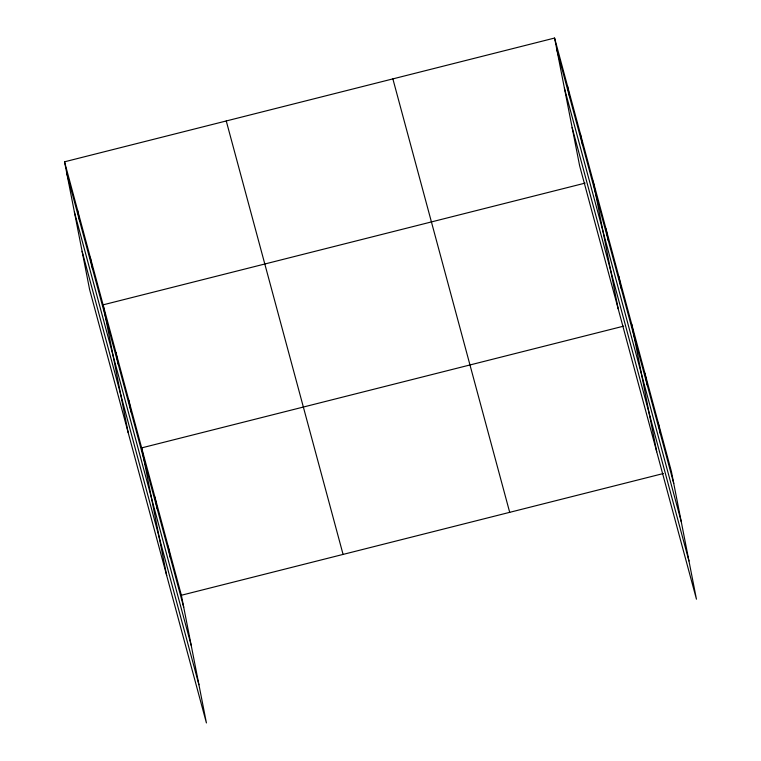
<?xml version="1.0" encoding="UTF-8"?>
<svg xmlns="http://www.w3.org/2000/svg" width="761" height="761" viewBox="0 0 761 761"><rect width="100%" height="100%" fill="white"/><g stroke="black" fill="none" stroke-linecap="round" stroke-linejoin="round"><path stroke-width="1.14" d="M64.542 161.808L181.375 595.254L206.421 722.95L89.598 289.503L64.542 161.808L554.579 38.05L671.402 471.497L696.458 599.192L579.625 165.746L554.579 38.05M585.104 183.116L103.096 304.847L128.152 432.543M623.659 326.146L141.651 447.887L166.697 575.582M181.375 595.254L663.373 473.523M556.919 49.969L673.742 483.416M564.415 88.181L681.238 521.618M572.129 127.544L688.962 560.981M392.866 78.887L509.699 512.334M226.255 120.97L343.078 554.417M66.882 173.727L183.705 607.173M74.378 211.939L191.201 645.385M82.102 251.301L198.925 684.748M658.17 422.374L660.5 434.293M644.928 373.242L647.259 385.171M631.687 324.119L656.733 451.815M618.836 276.443L621.176 288.362M605.984 228.766L608.324 240.685M593.133 181.089L618.179 308.785M580.282 133.403L582.622 145.332M567.43 85.727L569.77 97.646M168.133 546.132L170.464 558.051M154.892 497.009L157.232 508.928M128.799 400.2L131.139 412.129M115.948 352.524L118.288 364.443M90.245 257.17L92.585 269.09M77.394 209.484L79.734 221.413"/></g></svg>
